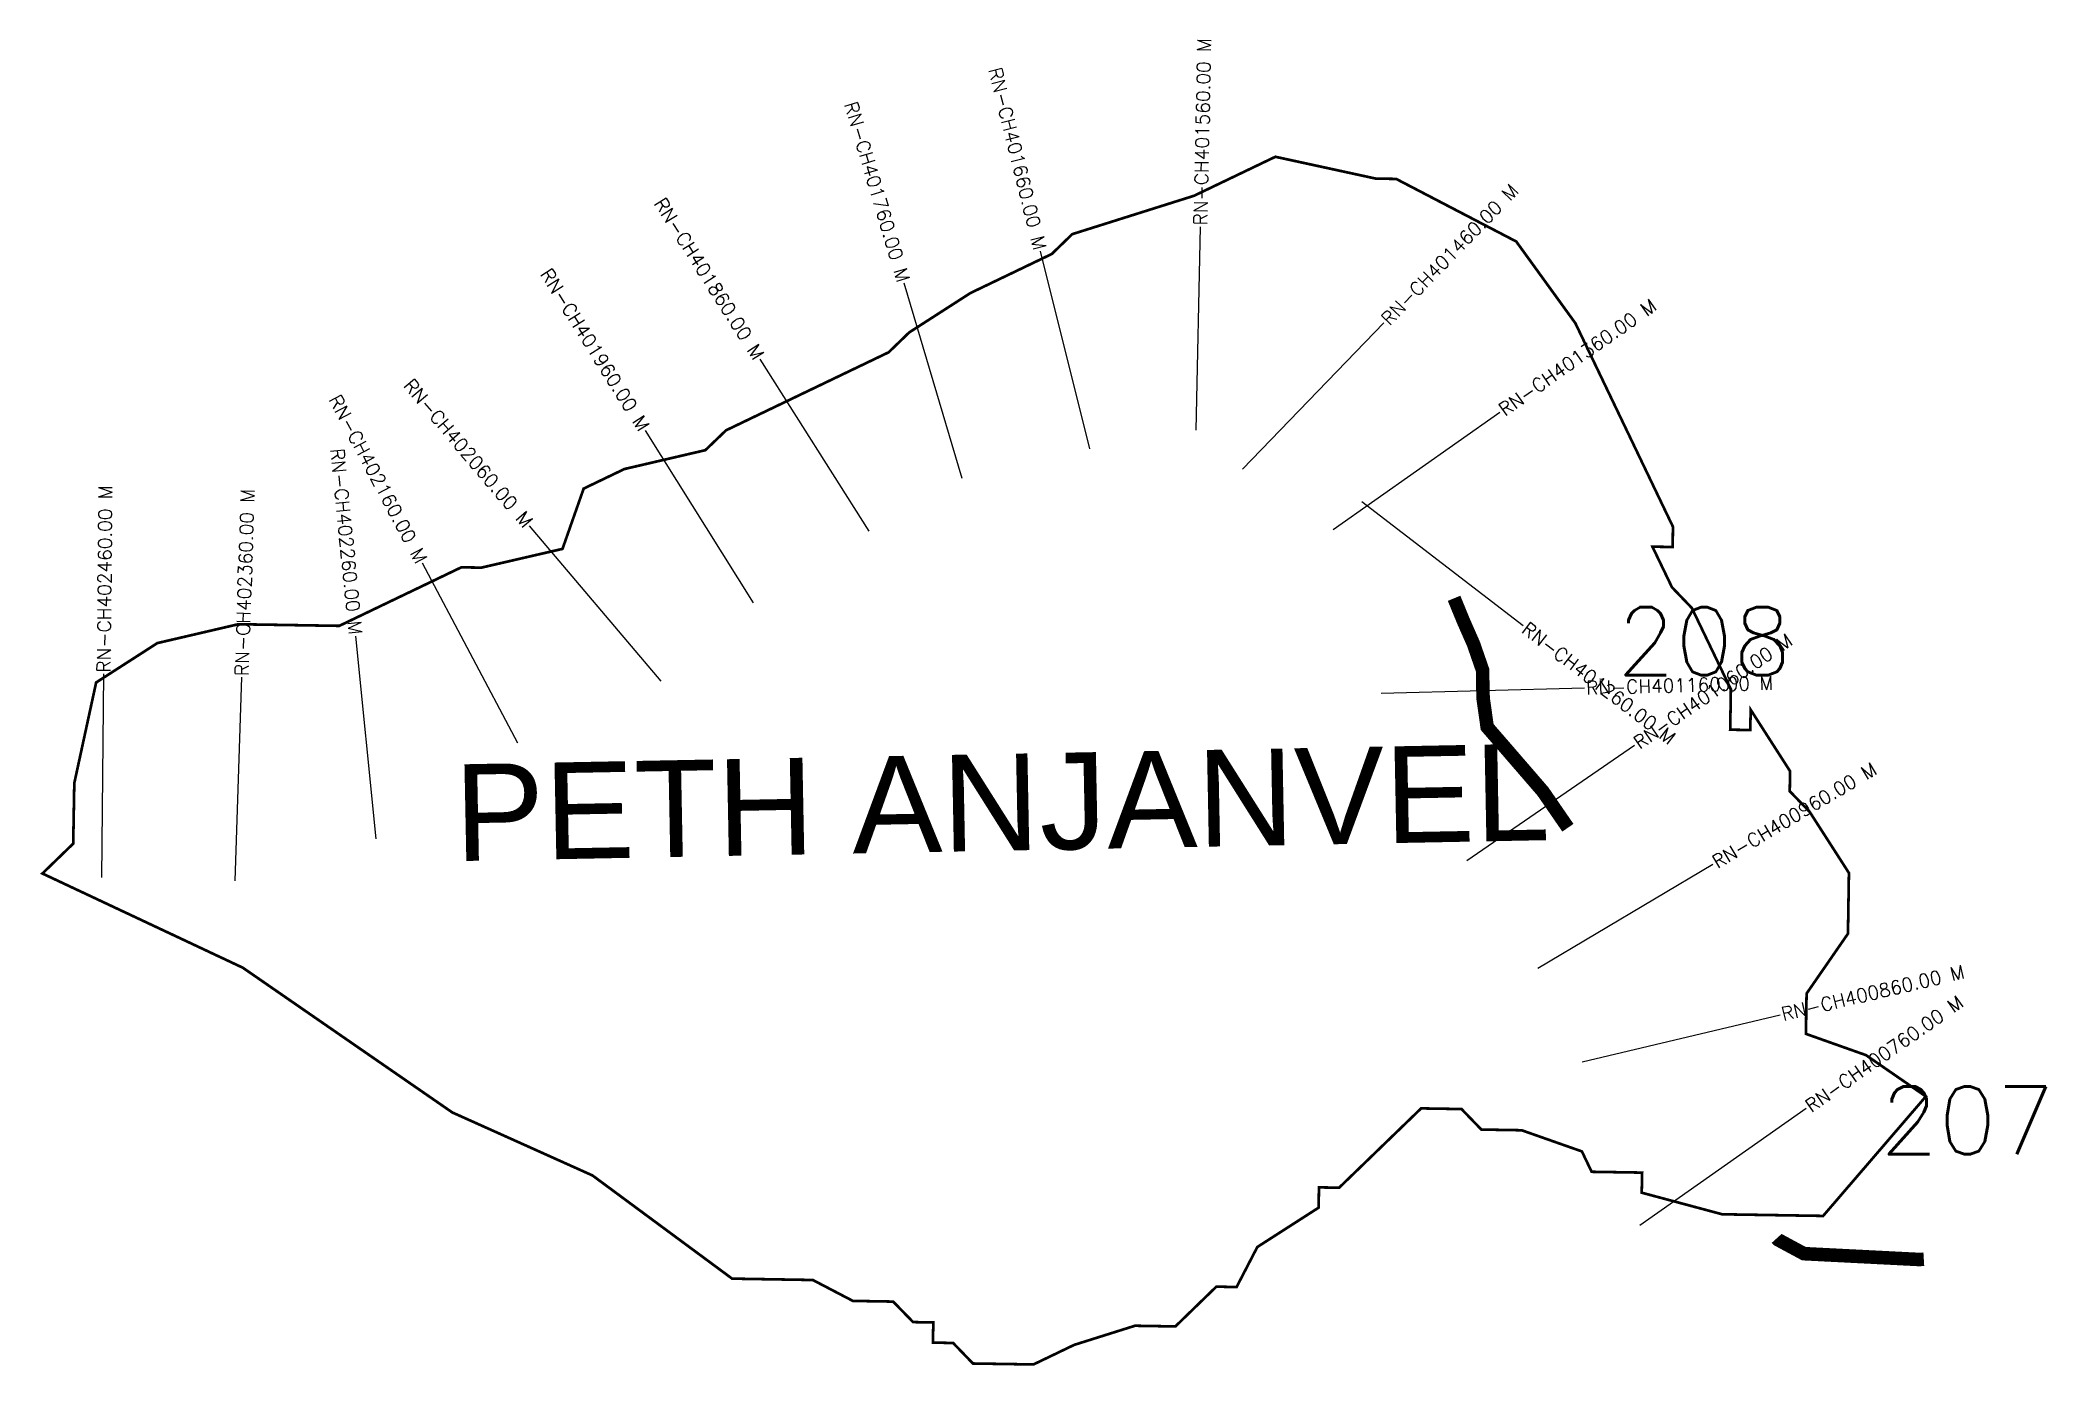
# Model space of a CAD drawing. Header units: metres. Extents: x 303070 to 304549, y 1943207 to 1944183.
import ezdxf
from ezdxf.enums import TextEntityAlignment as Align

# ---------------------------------------------------------------- set-up
doc = ezdxf.new("R2010")
doc.units = ezdxf.units.M
for name, color, linetype in [('ARTIFICIALLY PROTECTED', 4, 'Continuous'), ('CS', 134, 'Continuous'), ('CSMark', 6, 'Continuous'), ('VILLAGE NAME', 250, 'Continuous')]:
    doc.layers.add(name, color=color, linetype=linetype)
doc.styles.get("Standard").update_dxf_attribs({"font": 'simplex.shx'})

msp = doc.modelspace()

# ---------------------------------------------------------------- linework, layer by layer
at = {"color": 6, "const_width": 2, "flags": 128}
msp.add_lwpolyline([(303111.6, 1943710.3), (303156.7, 1943739.3), (303216.4, 1943753.2), (303290.8, 1943752), (303380.7, 1943795.1), (303395.6, 1943794.9), (303455.3, 1943808.7), (303470.9, 1943853.1), (303500.9, 1943867.5), (303560.6, 1943881.4), (303575.8, 1943896), (303695.7, 1943953.5), (303710.8, 1943968.1), (303755.9, 1943997.1), (303815.9, 1944025.9), (303831, 1944040.5), (303920.8, 1944068.8), (303980.7, 1944097.5), (304054.8, 1944081.4), (304069.7, 1944081.2), (304158.2, 1944035.1), (304201.8, 1943974.9), (304273.7, 1943825), (304273.5, 1943810.1), (304258.6, 1943810.3), (304273, 1943780.4), (304287.6, 1943765.2), (304316.4, 1943705.3), (304315.9, 1943675.5), (304330.7, 1943675.3), (304331, 1943690.2), (304360, 1943645), (304359.8, 1943630.2), (304374.4, 1943615.1), (304403.4, 1943570), (304402.7, 1943525.3), (304372.2, 1943481.2), (304371.7, 1943451.5), (304416, 1943435.8), (304460.1, 1943405.4), (304384.4, 1943317.4), (304310, 1943318.6), (304250.7, 1943334.5), (304251, 1943349.3), (304213.8, 1943349.9), (304206.6, 1943364.9), (304162.2, 1943380.5), (304132.5, 1943381), (304117.9, 1943396.1), (304088.1, 1943396.6), (304027.7, 1943338.2), (304012.8, 1943338.4), (304012.6, 1943323.5), (303967.4, 1943294.5), (303952.1, 1943265), (303937.2, 1943265.3), (303907, 1943236), (303877.2, 1943236.5), (303832.4, 1943222.4), (303802.4, 1943208), (303757.8, 1943208.7), (303743.2, 1943223.8), (303728.3, 1943224.1), (303728.6, 1943238.9), (303713.7, 1943239.2), (303699, 1943254.3), (303669.3, 1943254.8), (303639.8, 1943270.2), (303580.3, 1943271.2), (303477.4, 1943347.2), (303412.2, 1943376.5), (303374.1, 1943393.6), (303219.7, 1943500.2), (303072, 1943569.6), (303094.7, 1943591.6), (303095.5, 1943636.2), (303111.6, 1943710.3)], dxfattribs=at)
at = {"layer": 'ARTIFICIALLY PROTECTED', "const_width": 10, "flags": 128}
for points in [[(304196.3, 1943603.3), (304177.9, 1943630), (304151.1, 1943661), (304136.8, 1943677.5), (304133.8, 1943698.6), (304133.5, 1943712.1), (304133.5, 1943719.1), (304126.7, 1943738.7), (304119.3, 1943755.5), (304112.4, 1943772.3)], [(304458.6, 1943285.5), (304455.2, 1943285.3), (304370.2, 1943289.6), (304351.1, 1943299.9), (304350.2, 1943300.9)]]:
    msp.add_lwpolyline(points, dxfattribs=at)
at = {"layer": 'CS'}
for p, q in [((303922.4, 1943896.1), (303925.5, 1944046)), ((303844, 1943882.5), (303807.6, 1944028)), ((303749.8, 1943860.6), (303707.1, 1944004.4)), ((303956.4, 1943867.3), (304060.6, 1943975.2)), ((303681.4, 1943821.8), (303601, 1943948.5)), ((304023.4, 1943823), (304146.1, 1943909.4)), ((303596.1, 1943768.9), (303516.4, 1943896)), ((304044.3, 1943843.6), (304163.4, 1943752.3)), ((303527.9, 1943711.2), (303431, 1943825.7)), ((303422.5, 1943665.7), (303352.2, 1943798.2)), ((303317.9, 1943595.1), (303303, 1943744.4)), ((303115.8, 1943566.6), (303117.2, 1943716.6)), ((303214, 1943564.2), (303218.9, 1943714.1)), ((304058.7, 1943702.4), (304208.6, 1943706.3)), ((304121.9, 1943579.1), (304245.4, 1943664.2)), ((304174.2, 1943499.8), (304303, 1943576.6)), ((304206.9, 1943431), (304352.8, 1943465.5)), ((304249.2, 1943310.6), (304372, 1943396.7))]:
    msp.add_line(p, q, dxfattribs=at)

# ---------------------------------------------------------------- texts
at = {"char_height": 50, "attachment_point": 1}
for s, insert in [('208', (304232.4, 1943765.8)), ('207', (304426.4, 1943412.8))]:
    msp.add_mtext_dynamic_manual_height_columns(s, width=84.374, gutter_width=1, heights=[74.2], dxfattribs=dict(at, insert=insert))
at = {"layer": 'CSMark'}
for s, rotation, p in [('RN-CH401560.00 M', 88.82, (303925.5, 1944047)), ('RN-CH401460.00 M', 46.0119, (304061.3, 1943975.9)), ('RN-CH401360.00 M', 35.1653, (304146.9, 1943910)), ('RN-CH402460.00 M', 89.4752, (303117.2, 1943717.6)), ('RN-CH402360.00 M', 88.1449, (303218.9, 1943715.1)), ('RN-CH401260.00 M', 322.5151, (304164.2, 1943751.7)), ('RN-CH401060.00 M', 34.542, (304246.2, 1943664.7)), ('RN-CH401160.00 M', 1.5057, (304209.6, 1943706.4)), ('RN-CH400960.00 M', 30.798, (304303.9, 1943577.1)), ('RN-CH400860.00 M', 13.3192, (304353.8, 1943465.8)), ('RN-CH400760.00 M', 35.0083, (304372.8, 1943397.2))]:
    msp.add_text(s, height=10, rotation=rotation, dxfattribs=at).set_placement(p, align=Align.MIDDLE_LEFT)
for s, rotation, p in [('RN-CH401660.00 M', 284.0337, (303807.4, 1944029)), ('RN-CH401760.00 M', 286.5397, (303706.8, 1944005.4)), ('RN-CH401860.00 M', 302.4208, (303600.5, 1943949.3)), ('RN-CH401960.00 M', 302.0776, (303515.9, 1943896.8)), ('RN-CH402060.00 M', 310.2414, (303430.4, 1943826.4)), ('RN-CH402160.00 M', 297.9498, (303351.7, 1943799.1)), ('RN-CH402260.00 M', 275.7049, (303302.9, 1943745.4))]:
    msp.add_text(s, height=10, rotation=rotation, dxfattribs=at).set_placement(p, align=Align.MIDDLE_RIGHT)
at = {"layer": 'VILLAGE NAME', "insert": (303374.9, 1943649.9), "char_height": 71.235, "attachment_point": 1, "rotation": 1.1028}
msp.add_mtext_dynamic_manual_height_columns('{\\fArial|b0|i0|c0|p34;PETH ANJANVEL}', width=1029.278, gutter_width=356.2, heights=[0], dxfattribs=at)

doc.saveas('drawing.dxf')
